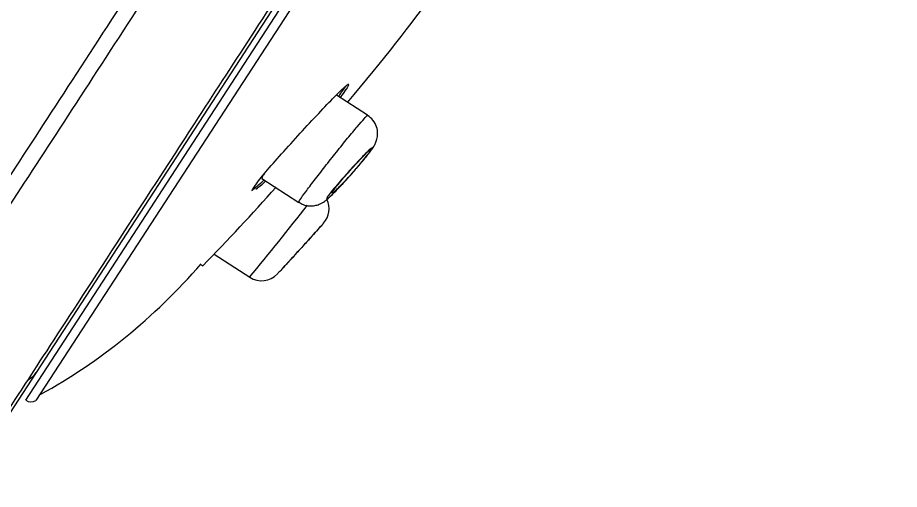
# Model space of a CAD drawing. Header units: millimetres. Extents: x -60 to 7633, y -2614 to 2146.
# Drawn here: x 3267.54 to 3289.86, y 985.92 to 997.87 of the extents above; entities that cross this region are included whole.
import ezdxf

# ---------------------------------------------------------------- set-up
doc = ezdxf.new("R2010")
doc.units = ezdxf.units.MM
doc.layers.get('0').update_dxf_attribs({"color": 250})

msp = doc.modelspace()

# ---------------------------------------------------------------- linework, layer by layer
at = {"linetype": 'Continuous'}
for p, q in [((3316.664, 1063.798), (3268.007, 988.873)), ((3267.743, 988.174), (3316.434, 1063.151)), ((3316.546, 1062.916), (3268.004, 988.167)), ((3276.398, 995.392), (3275.614, 995.901)), ((3276.398, 995.392), (3276.398, 995.392)), ((3273.722, 993.791), (3274.655, 993.185)), ((3272.511, 991.873), (3273.413, 991.288)), ((3272.189, 991.606), (3272.229, 991.58)), ((3268.007, 988.873), (3267.336, 987.839))]:
    msp.add_line(p, q, dxfattribs=at)
for centre, radius, start, end in [((3225.945, 1036.524), 64.514, 315.84158, 318.25769), ((3132.129, 1106.133), 182.072, 320.89332, 321.63038), ((3274.871, 993.024), 0.55, 318.4268, 25.6506), ((3222.294, 1039.617), 70.801, 317.2079, 318.43748), ((3273.712, 991.75), 0.55, 237.0564, 316.9766), ((3267.879, 988.384), 0.25, 237, 299.918)]:
    msp.add_arc(centre, radius, start, end, dxfattribs=at)
msp.add_ellipse((3267.588, 989.145), major_axis=(-0.419, 0.272), ratio=0.969185, start_param=2.599679, end_param=3.141593, dxfattribs=at)
for points, knots in [([(3262.241, 985.993), (3262.359, 986.177), (3262.642, 986.613), (3263.533, 987.982), (3264.149, 988.926), (3265.654, 991.249), (3266.55, 992.629), (3268.634, 995.835), (3269.815, 997.649), (3272.366, 1001.581), (3273.752, 1003.717), (3276.738, 1008.313), (3278.299, 1010.712), (3281.547, 1015.716), (3283.245, 1018.335), (3286.66, 1023.59), (3288.393, 1026.255), (3291.876, 1031.621), (3293.61, 1034.295), (3296.992, 1039.501), (3298.626, 1042.013), (3301.774, 1046.864), (3303.303, 1049.222), (3306.132, 1053.578), (3307.443, 1055.592), (3309.848, 1059.298), (3310.939, 1060.982), (3312.817, 1063.873), (3313.618, 1065.102), (3314.925, 1067.117), (3315.417, 1067.88), (3316.08, 1068.901), (3316.253, 1069.162), (3316.253, 1069.161)], [0, 0, 0, 0, 0.0625, 0.0625, 0.125, 0.125, 0.1875, 0.1875, 0.25, 0.25, 0.3125, 0.3125, 0.375, 0.375, 0.4375, 0.4375, 0.5, 0.5, 0.5625, 0.5625, 0.625, 0.625, 0.6875, 0.6875, 0.75, 0.75, 0.8125, 0.8125, 0.875, 0.875, 0.9375, 0.9375, 1, 1, 1, 1]), ([(3316.497, 1068.809), (3316.496, 1068.811), (3316.324, 1068.551), (3315.664, 1067.534), (3315.174, 1066.773), (3313.871, 1064.766), (3313.073, 1063.542), (3311.203, 1060.662), (3310.116, 1058.984), (3307.72, 1055.293), (3306.414, 1053.286), (3303.595, 1048.947), (3302.072, 1046.597), (3298.936, 1041.765), (3297.308, 1039.262), (3293.938, 1034.076), (3292.21, 1031.411), (3288.74, 1026.064), (3287.012, 1023.408), (3283.609, 1018.171), (3281.917, 1015.561), (3278.68, 1010.574), (3277.124, 1008.182), (3274.147, 1003.601), (3272.766, 1001.472), (3270.222, 997.551), (3269.045, 995.742), (3266.966, 992.544), (3266.073, 991.167), (3264.57, 988.849), (3263.956, 987.906), (3263.064, 986.538), (3262.781, 986.101), (3262.662, 985.915)], [0, 0, 0, 0, 0.0625, 0.0625, 0.125, 0.125, 0.1875, 0.1875, 0.25, 0.25, 0.3125, 0.3125, 0.375, 0.375, 0.4375, 0.4375, 0.5, 0.5, 0.5625, 0.5625, 0.625, 0.625, 0.6875, 0.6875, 0.75, 0.75, 0.8125, 0.8125, 0.875, 0.875, 0.9375, 0.9375, 1, 1, 1, 1]), ([(3267.811, 988.702), (3268.183, 989.275), (3268.682, 990.044), (3269.926, 991.959), (3270.679, 993.119), (3272.4, 995.769), (3273.363, 997.252), (3275.492, 1000.531), (3276.666, 1002.338), (3279.131, 1006.135), (3280.432, 1008.138), (3283.171, 1012.356), (3284.608, 1014.568), (3287.505, 1019.029), (3288.979, 1021.3), (3291.982, 1025.923), (3293.49, 1028.245), (3296.445, 1032.797), (3297.905, 1035.044), (3300.785, 1039.478), (3302.165, 1041.604), (3304.799, 1045.66), (3306.062, 1047.605), (3308.43, 1051.251), (3309.514, 1052.92), (3311.489, 1055.961), (3312.387, 1057.343), (3313.939, 1059.733), (3314.591, 1060.737), (3315.651, 1062.37), (3316.061, 1063.001), (3316.471, 1063.632), (3316.573, 1063.79), (3316.71, 1064.001), (3316.745, 1064.053), (3316.744, 1064.053)], [0, 0, 0, 0, 0.0625, 0.0625, 0.125, 0.125, 0.1875, 0.1875, 0.25, 0.25, 0.3125, 0.3125, 0.375, 0.375, 0.4375, 0.4375, 0.5, 0.5, 0.5625, 0.5625, 0.625, 0.625, 0.6875, 0.6875, 0.75, 0.75, 0.8125, 0.8125, 0.875, 0.875, 0.9375, 0.9375, 0.96875, 0.96875, 1, 1, 1, 1]), ([(3257.336, 989.322), (3257.338, 989.324), (3257.342, 989.331), (3257.413, 989.439), (3257.693, 989.871), (3258.433, 991.009), (3258.735, 991.476), (3259.44, 992.56), (3259.841, 993.178), (3260.738, 994.559), (3261.234, 995.324), (3262.323, 997), (3262.919, 997.918), (3264.824, 1000.852), (3266.244, 1003.037), (3269.373, 1007.856), (3271.092, 1010.503), (3274.661, 1015.999), (3276.541, 1018.894), (3280.433, 1024.888), (3282.405, 1027.923), (3284.402, 1030.998)], [0, 0, 0, 0, 0.014554, 0.014554, 0.155332, 0.155332, 0.225721, 0.225721, 0.29611, 0.29611, 0.366499, 0.366499, 0.436888, 0.436888, 0.577666, 0.577666, 0.718444, 0.718444, 0.859222, 0.859222, 1, 1, 1, 1]), ([(3274.63, 994.87), (3274.953, 995.224), (3275.274, 995.566), (3275.747, 996.053), (3275.897, 996.192), (3275.918, 996.181), (3275.918, 996.18), (3275.918, 996.18)], [0, 0, 0, 0, 0.498636, 0.498636, 0.997273, 0.997273, 1, 1, 1, 1]), ([(3275.614, 995.901), (3275.614, 995.901), (3275.614, 995.901), (3275.613, 995.901), (3275.61, 995.903), (3275.602, 995.899), (3275.59, 995.891)], [0, 0, 0, 0, 0.0597022, 0.0597022, 0.0597022, 1, 1, 1, 1]), ([(3274.655, 993.185), (3274.655, 993.185), (3274.654, 993.186), (3274.654, 993.186), (3274.652, 993.192), (3274.666, 993.219), (3274.696, 993.265), (3274.726, 993.311), (3274.773, 993.378), (3274.832, 993.458), (3274.891, 993.539), (3274.965, 993.637), (3275.046, 993.743), (3275.128, 993.85), (3275.22, 993.968), (3275.314, 994.089), (3275.41, 994.21), (3275.51, 994.336), (3275.607, 994.458), (3275.705, 994.58), (3275.803, 994.701), (3275.892, 994.81), (3275.981, 994.92), (3276.064, 995.02), (3276.135, 995.104), (3276.205, 995.187), (3276.265, 995.256), (3276.308, 995.305), (3276.352, 995.353), (3276.381, 995.382), (3276.393, 995.389), (3276.396, 995.391), (3276.398, 995.392), (3276.399, 995.391)], [0, 0, 0, 0, 0.007439, 0.007439, 0.007439, 0.114456, 0.114456, 0.114456, 0.221069, 0.221069, 0.221069, 0.327677, 0.327677, 0.327677, 0.434677, 0.434677, 0.434677, 0.542254, 0.542254, 0.542254, 0.650309, 0.650309, 0.650309, 0.758531, 0.758531, 0.758531, 0.866568, 0.866568, 0.866568, 0.974185, 0.974185, 0.974185, 1, 1, 1, 1]), ([(3276.481, 994.5), (3276.507, 994.535), (3276.544, 994.588), (3276.597, 994.679), (3276.64, 994.796), (3276.658, 994.939), (3276.631, 995.107), (3276.544, 995.276), (3276.45, 995.349), (3276.397, 995.388)], [0, 0, 0, 0, 0.192505, 0.313158, 0.4151, 0.537976, 0.68208, 0.846641, 1, 1, 1, 1]), ([(3273.481, 993.471), (3273.454, 993.488), (3273.565, 993.65), (3273.993, 994.166), (3274.307, 994.517), (3274.63, 994.87)], [0, 0, 0, 0, 0.498378, 0.498378, 1, 1, 1, 1]), ([(3276.429, 994.433), (3276.446, 994.456), (3276.461, 994.476), (3276.473, 994.493), (3276.497, 994.527), (3276.511, 994.551), (3276.515, 994.562), (3276.518, 994.574), (3276.511, 994.573), (3276.494, 994.561), (3276.477, 994.549), (3276.45, 994.524), (3276.414, 994.49), (3276.378, 994.455), (3276.332, 994.409), (3276.28, 994.356), (3276.228, 994.302), (3276.168, 994.239), (3276.106, 994.172), (3276.043, 994.104), (3275.975, 994.03), (3275.909, 993.956), (3275.843, 993.882), (3275.776, 993.807), (3275.714, 993.736), (3275.652, 993.665), (3275.594, 993.597), (3275.545, 993.538), (3275.497, 993.479), (3275.455, 993.427), (3275.424, 993.386), (3275.394, 993.346), (3275.373, 993.316), (3275.363, 993.297), (3275.354, 993.278), (3275.355, 993.271), (3275.366, 993.275), (3275.378, 993.28), (3275.4, 993.296), (3275.431, 993.323), (3275.462, 993.35), (3275.503, 993.389), (3275.551, 993.436), (3275.6, 993.484), (3275.657, 993.542), (3275.717, 993.606), (3275.778, 993.67), (3275.844, 993.742), (3275.909, 993.815), (3275.911, 993.817), (3275.913, 993.82), (3275.916, 993.822)], [0, 0, 0, 0, 0.031964, 0.031964, 0.031964, 0.094981, 0.094981, 0.094981, 0.157728, 0.157728, 0.157728, 0.220914, 0.220914, 0.220914, 0.285098, 0.285098, 0.285098, 0.3505, 0.3505, 0.3505, 0.416878, 0.416878, 0.416878, 0.483515, 0.483515, 0.483515, 0.549457, 0.549457, 0.549457, 0.613989, 0.613989, 0.613989, 0.677093, 0.677093, 0.677093, 0.739486, 0.739486, 0.739486, 0.802218, 0.802218, 0.802218, 0.866135, 0.866135, 0.866135, 0.931508, 0.931508, 0.931508, 0.997932, 0.997932, 0.997932, 1, 1, 1, 1]), ([(3275.491, 993.417), (3275.49, 993.418), (3275.49, 993.421), (3275.491, 993.425), (3275.495, 993.436), (3275.508, 993.458), (3275.53, 993.489), (3275.552, 993.519), (3275.583, 993.559), (3275.62, 993.605), (3275.658, 993.652), (3275.703, 993.706), (3275.752, 993.763), (3275.801, 993.821), (3275.856, 993.884), (3275.911, 993.946), (3275.968, 994.01), (3276.026, 994.075), (3276.082, 994.136), (3276.138, 994.198), (3276.194, 994.257), (3276.244, 994.31), (3276.294, 994.362), (3276.339, 994.41), (3276.377, 994.447), (3276.414, 994.484), (3276.445, 994.513), (3276.465, 994.53), (3276.486, 994.547), (3276.498, 994.554), (3276.5, 994.55), (3276.502, 994.546), (3276.495, 994.531), (3276.478, 994.506), (3276.462, 994.481), (3276.436, 994.446), (3276.404, 994.404), (3276.371, 994.361), (3276.33, 994.31), (3276.285, 994.255), (3276.239, 994.2), (3276.188, 994.138), (3276.134, 994.076), (3276.101, 994.038), (3276.067, 993.998), (3276.033, 993.96)], [0, 0, 0, 0, 0.0283812, 0.0283812, 0.0283812, 0.0990686, 0.0990686, 0.0990686, 0.1692676, 0.1692676, 0.1692676, 0.2396922, 0.2396922, 0.2396922, 0.3109275, 0.3109275, 0.3109275, 0.3831549, 0.3831549, 0.3831549, 0.4560896, 0.4560896, 0.4560896, 0.5291443, 0.5291443, 0.5291443, 0.601725, 0.601725, 0.601725, 0.6734906, 0.6734906, 0.6734906, 0.7444587, 0.7444587, 0.7444587, 0.8149484, 0.8149484, 0.8149484, 0.8854362, 0.8854362, 0.8854362, 0.9563908, 0.9563908, 0.9563908, 1, 1, 1, 1]), ([(3276.038, 993.961), (3276.102, 994.033), (3276.164, 994.106), (3276.22, 994.173), (3276.277, 994.241), (3276.328, 994.305), (3276.371, 994.359), (3276.392, 994.386), (3276.412, 994.411), (3276.429, 994.433)], [0, 0, 0, 0, 0.400869, 0.400869, 0.400869, 0.80212, 0.80212, 0.80212, 1, 1, 1, 1]), ([(3273.781, 993.914), (3273.755, 993.877), (3273.736, 993.848), (3273.726, 993.827), (3273.716, 993.808), (3273.714, 993.796), (3273.72, 993.792)], [0, 0, 0, 0, 0.508819, 0.508819, 0.508819, 1, 1, 1, 1]), ([(3274.66, 993.193), (3274.697, 993.167), (3274.772, 993.116), (3274.918, 993.091), (3275.057, 993.1), (3275.169, 993.134), (3275.251, 993.176), (3275.315, 993.219), (3275.417, 993.301), (3275.568, 993.447), (3275.781, 993.672), (3275.886, 993.788), (3275.922, 993.828)], [0, 0, 0, 0, 0.066576, 0.154901, 0.229631, 0.294525, 0.349493, 0.399768, 0.475958, 0.728321, 0.919557, 1, 1, 1, 1]), ([(3276.033, 993.96), (3275.976, 993.895), (3275.917, 993.83), (3275.862, 993.771), (3275.807, 993.711), (3275.754, 993.655), (3275.707, 993.607), (3275.66, 993.559), (3275.618, 993.517), (3275.584, 993.486), (3275.551, 993.456), (3275.525, 993.434), (3275.51, 993.424)], [0, 0, 0, 0, 0.250254, 0.250254, 0.250254, 0.500475, 0.500475, 0.500475, 0.751052, 0.751052, 0.751052, 1, 1, 1, 1]), ([(3275.28, 992.657), (3275.287, 992.664), (3275.283, 992.66), (3275.268, 992.643), (3275.254, 992.627), (3275.229, 992.599), (3275.195, 992.562), (3275.162, 992.524), (3275.118, 992.475), (3275.069, 992.42), (3275.019, 992.364), (3274.962, 992.3), (3274.901, 992.233), (3274.839, 992.165), (3274.773, 992.091), (3274.708, 992.019), (3274.641, 991.946), (3274.573, 991.871), (3274.51, 991.802), (3274.446, 991.733), (3274.385, 991.667), (3274.332, 991.61), (3274.28, 991.553), (3274.234, 991.503), (3274.199, 991.465), (3274.164, 991.428), (3274.139, 991.401), (3274.125, 991.386), (3274.112, 991.372), (3274.109, 991.369), (3274.117, 991.378)], [0, 0, 0, 0, 0.097671, 0.097671, 0.097671, 0.194937, 0.194937, 0.194937, 0.292896, 0.292896, 0.292896, 0.392408, 0.392408, 0.392408, 0.493809, 0.493809, 0.493809, 0.596714, 0.596714, 0.596714, 0.700005, 0.700005, 0.700005, 0.8022, 0.8022, 0.8022, 0.902203, 0.902203, 0.902203, 1, 1, 1, 1])]:
    msp.add_open_spline(points, degree=3, knots=knots, dxfattribs=at)
for points in [[(3275.887, 995.72), (3276.8, 996.8), (3277.521, 997.719), (3278.052, 998.477)], [(3275.661, 995.874), (3275.746, 995.986), (3275.808, 996.073), (3275.843, 996.131)], [(3275.917, 996.161), (3275.901, 996.12), (3275.83, 996.015), (3275.713, 995.859)], [(3273.492, 993.517), (3273.547, 993.551), (3273.641, 993.628), (3273.764, 993.743)], [(3275.916, 993.822), (3275.957, 993.868), (3275.998, 993.914), (3276.038, 993.961)], [(3273.817, 993.724), (3273.714, 993.628), (3273.63, 993.557), (3273.572, 993.515)], [(3268.125, 988.324), (3269.628, 989.151), (3270.983, 990.254), (3272.188, 991.631)], [(3267.136, 987.663), (3267.251, 987.841), (3267.477, 988.188), (3267.811, 988.702)]]:
    msp.add_open_spline(points, degree=3, dxfattribs=at)

doc.saveas('drawing.dxf')
